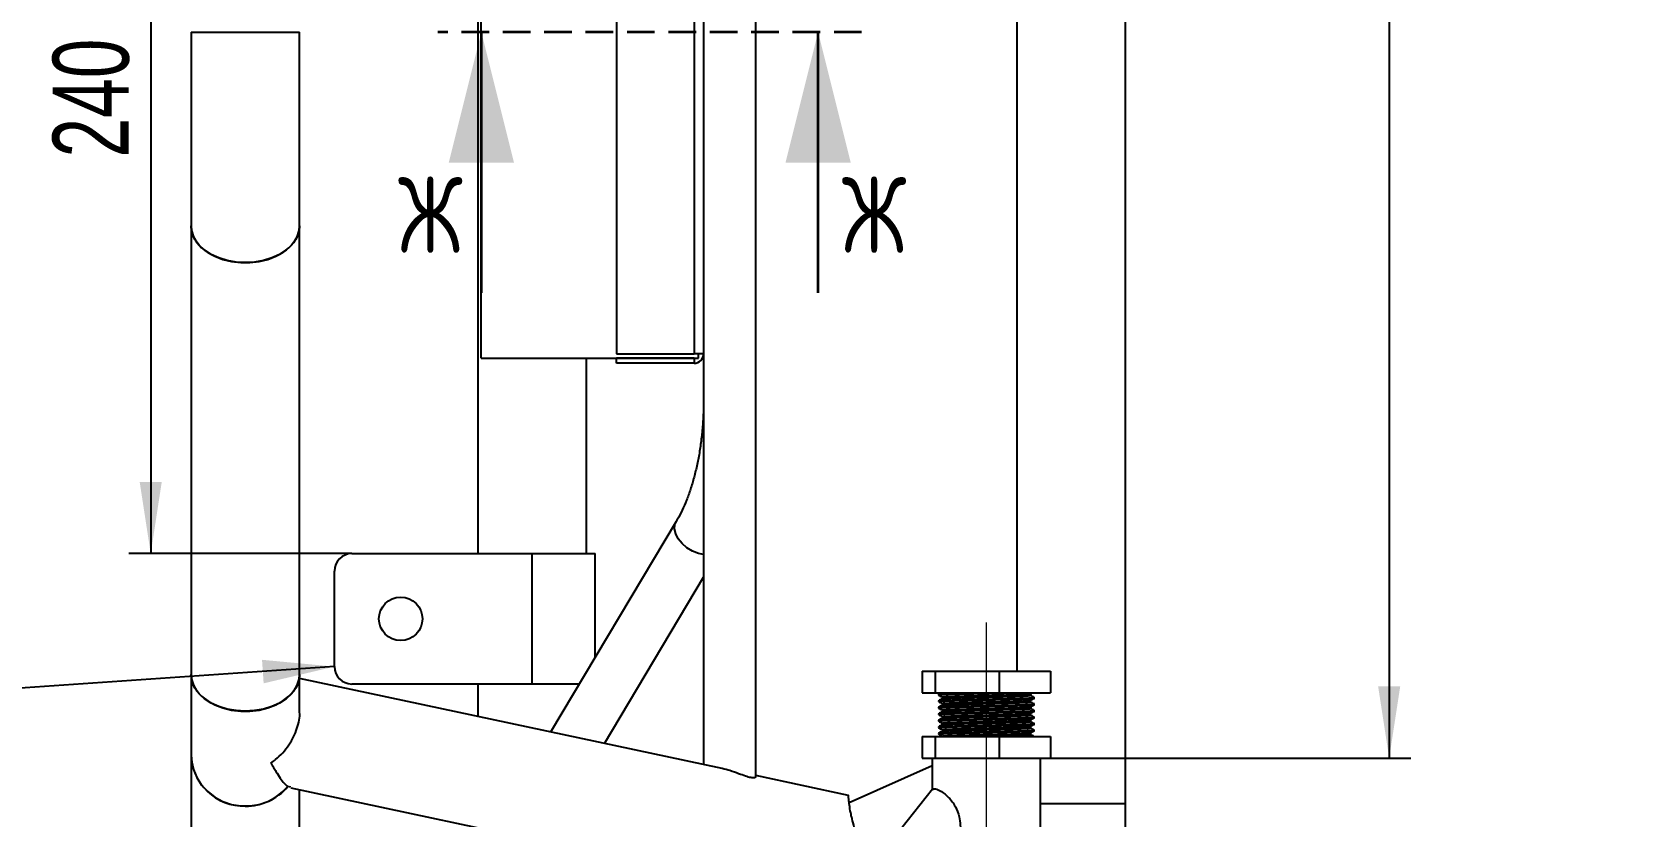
# Model space of a CAD drawing. Header units: millimetres. Extents: x -1160 to 841, y -1082 to 594.
# Drawn here: x 493.5 to 567.4, y 194 to 230.1 of the extents above; entities that cross this region are included whole.
import ezdxf

# ---------------------------------------------------------------- set-up
doc = ezdxf.new("R2010")
doc.units = ezdxf.units.MM
doc.linetypes.add('CENTERX2', pattern=[20.32, 12.7, -2.54, 2.54, -2.54])
doc.linetypes.add('HIDDEN', pattern=[1.905, 1.27, -0.635])
doc.layers.add('FORMAT', color=7, linetype='Continuous')
doc.styles.add('SLDTEXTSTYLE0', font='TXT', dxfattribs={"width": 0.7, "bigfont": 'bigfont'})
doc.styles.add('SLDTEXTSTYLE1', font='TXT', dxfattribs={"width": 0.7})
doc.dimstyles.new('SLDDIMSTYLE11', dxfattribs={"dimtxt": 3.5, "dimasz": 3.302, "dimexe": 0, "dimexo": 0.0625, "dimgap": 0.875, "dimtad": 1, "dimdec": 0, "dimlfac": 5, "dimrnd": 1e-09, "dimzin": 12, "dimdsep": 46, "dimtxsty": 'SLDTEXTSTYLE1', "dimsah": 1, "dimcen": 0.09, "dimadec": 0, "dimazin": 3, "dimtol": 1, "dimtp": 2, "dimtm": 2, "dimtfac": 1, "dimtdec": 0, "dimtofl": 0, "dimtmove": 0, "dimatfit": 3, "dimfxl": 0, "dimfrac": 2, "dimtolj": 1, "dimtzin": 12, "dimarcsym": 0})
doc.dimstyles.new('SLDDIMSTYLE3', dxfattribs={"dimtxt": 0.18, "dimasz": 3.302, "dimexe": 0, "dimexo": 0.0625, "dimgap": 0, "dimtad": 0, "dimtih": 1, "dimtoh": 1, "dimdec": 0, "dimrnd": 1e-09, "dimzin": 0, "dimdsep": 46, "dimtxsty": 'Standard', "dimsah": 1, "dimcen": 0.09, "dimadec": 0, "dimazin": 0, "dimtfac": 3.302, "dimtdec": 0, "dimtofl": 0, "dimtmove": 0, "dimatfit": 3, "dimfxl": 0, "dimfrac": 2, "dimtolj": 1, "dimtzin": 0, "dimarcsym": 0})
doc.dimstyles.new('SLDDIMSTYLE5', dxfattribs={"dimtxt": 3.5, "dimasz": 3.302, "dimexe": 0, "dimexo": 0.0625, "dimgap": 0.875, "dimtad": 1, "dimdec": 0, "dimlfac": 5, "dimrnd": 1e-09, "dimzin": 12, "dimdsep": 46, "dimtxsty": 'SLDTEXTSTYLE1', "dimsah": 1, "dimcen": 0.09, "dimadec": 0, "dimazin": 3, "dimtol": 1, "dimtp": 5, "dimtm": 5, "dimtfac": 1, "dimtdec": 0, "dimtofl": 0, "dimtmove": 0, "dimatfit": 3, "dimfxl": 0, "dimfrac": 2, "dimtolj": 1, "dimtzin": 12, "dimarcsym": 0})

# ---------------------------------------------------------------- blocks, each defined once
blk = doc.blocks.new('_D_26')
at = {"layer": 'FORMAT'}
for p, q in [((539.949, 264.99), (556.904, 264.99)), ((555.904, 264.99), (555.904, 196.673)), ((540.311, 196.673), (556.904, 196.673))]:
    blk.add_line(p, q, dxfattribs=at)
for points in [[(555.904, 264.99), (555.396, 261.688), (556.412, 261.688)], [(555.904, 196.673), (556.412, 199.975), (555.396, 199.975)]]:
    blk.add_solid(points, dxfattribs=at)
at = {"layer": 'FORMAT', "attachment_point": 1, "rotation": 90, "style": 'SLDTEXTSTYLE1'}
for s, insert, char_height in [('5', (550.212, 240.402), 2), ('5', (552.848, 240.402), 2), ('+', (550.212, 239.337), 2), ('-', (552.848, 239.266), 2), ('340', (551.392, 231.304), 3.5)]:
    blk.add_mtext(s, dxfattribs=dict(at, insert=insert, char_height=char_height))
blk = doc.blocks.new('_D_42')
at = {"layer": 'FORMAT'}
for p, q in [((508.162, 254.084), (497.908, 254.084)), ((498.908, 254.084), (498.908, 206.084)), ((508.162, 206.084), (497.908, 206.084))]:
    blk.add_line(p, q, dxfattribs=at)
for points in [[(498.908, 254.084), (498.4, 250.782), (499.416, 250.782)], [(498.908, 206.084), (499.416, 209.386), (498.4, 209.386)]]:
    blk.add_solid(points, dxfattribs=at)
at = {"layer": 'FORMAT', "attachment_point": 1, "rotation": 90, "style": 'SLDTEXTSTYLE1'}
for s, insert, char_height in [('2', (493.217, 233.669), 2), ('2', (495.853, 233.669), 2), ('+', (493.217, 232.603), 2), ('-', (495.853, 232.533), 2), ('240', (494.396, 224.317), 3.5)]:
    blk.add_mtext(s, dxfattribs=dict(at, insert=insert, char_height=char_height))

msp = doc.modelspace()

# ---------------------------------------------------------------- linework, layer by layer
at = {"color": 7, "linetype": 'Continuous', "lineweight": 25}
for p, q in [((543.762283, 194.583893), (543.762283, 265.583893)), ((526.751577, 195.80114), (526.751577, 264.366645)), ((538.762283, 260.990242), (538.762283, 200.672887)), ((513.962283, 254.083893), (513.962283, 206.083893)), ((514.111577, 215.083893), (514.111577, 245.083893)), ((520.351577, 244.883893), (520.351577, 215.283893)), ((523.911577, 244.883893), (523.911577, 215.283893)), ((524.351577, 244.883893), (524.351577, 215.283893)), ((500.762283, 230.083893), (500.762283, 221.166102)), ((500.762283, 230.083893), (505.762283, 230.083893)), ((505.762283, 221.166102), (505.762283, 230.083893)), ((500.762283, 221.166102), (500.762283, 200.522337)), ((505.762283, 200.522337), (505.762283, 221.166102)), ((514.111577, 215.083893), (524.111577, 215.083893)), ((518.962283, 206.083893), (518.962283, 215.083893)), ((520.351577, 215.283893), (523.911577, 215.283893)), ((520.351577, 214.843893), (520.351577, 215.083893)), ((523.911577, 215.083893), (520.351577, 215.083893)), ((523.911577, 214.843893), (520.351577, 214.843893)), ((524.351577, 215.283893), (523.911577, 215.283893)), ((523.911577, 215.083893), (523.911577, 214.843893)), ((524.111577, 215.083893), (524.111577, 215.283893)), ((524.351577, 215.283893), (524.351577, 196.377086)), ((523.091865, 207.569804), (517.3144, 197.874067)), ((508.162283, 206.083893), (516.462283, 206.083893)), ((516.462283, 200.083893), (516.462283, 206.083893)), ((516.462283, 206.083893), (519.362283, 206.083893)), ((519.362283, 201.310821), (519.362283, 206.083893)), ((507.362283, 200.883893), (507.362283, 205.283893)), ((519.793885, 197.346619), (524.351577, 204.995334)), ((500.762283, 200.522337), (500.762283, 196.851064)), ((505.762283, 198.781343), (505.762283, 200.522337)), ((534.417713, 200.672887), (534.417713, 199.672887)), ((534.417713, 200.672887), (535.008677, 200.672887)), ((535.008677, 200.672887), (535.008677, 199.672887)), ((535.008677, 200.672887), (537.95521, 200.672887)), ((537.95521, 200.672887), (537.95521, 199.672887)), ((537.95521, 200.672887), (540.310779, 200.672887)), ((540.310779, 200.672887), (540.310779, 199.672887)), ((525.207779, 196.194951), (505.762283, 200.331487)), ((516.462283, 200.083893), (508.162283, 200.083893)), ((513.962283, 200.083893), (513.962283, 198.587145)), ((518.631184, 200.083893), (516.462283, 200.083893)), ((534.417713, 199.672887), (535.008677, 199.672887)), ((535.008677, 199.672887), (537.95521, 199.672887)), ((535.164246, 199.613708), (535.164246, 199.576208)), ((535.164246, 199.313708), (535.164246, 199.276208)), ((535.326626, 199.482458), (535.326626, 199.408476)), ((535.326626, 199.182458), (535.326626, 199.108476)), ((537.95521, 199.672887), (540.310779, 199.672887)), ((539.400118, 199.630435), (539.473585, 199.672887)), ((539.401866, 199.557458), (539.401866, 199.631445)), ((539.401866, 199.257458), (539.401866, 199.331445)), ((539.401866, 198.957458), (539.401866, 199.031445)), ((539.564246, 199.426208), (539.564246, 199.463708)), ((539.564246, 199.126208), (539.564246, 199.163708)), ((535.164246, 199.013708), (535.164246, 198.976208)), ((535.164246, 198.713708), (535.164246, 198.676208)), ((535.164246, 198.413708), (535.164246, 198.376208)), ((535.326626, 198.882458), (535.326626, 198.808476)), ((535.326626, 198.582458), (535.326626, 198.508476)), ((539.401866, 198.657458), (539.401866, 198.731445)), ((539.401866, 198.357458), (539.401866, 198.431445)), ((539.564246, 198.826208), (539.564246, 198.863708)), ((539.564246, 198.526208), (539.564246, 198.563708)), ((534.417713, 197.672887), (534.417713, 196.672887)), ((534.417713, 197.672887), (535.008677, 197.672887)), ((535.008677, 197.672887), (535.008677, 196.672887)), ((535.008677, 197.672887), (537.95521, 197.672887)), ((535.164246, 198.113708), (535.164246, 198.076208)), ((535.164246, 197.813708), (535.164246, 197.776208)), ((535.326626, 198.282458), (535.326626, 198.208476)), ((535.326626, 197.982458), (535.326626, 197.908476)), ((535.326626, 197.682458), (535.326626, 197.672887)), ((537.95521, 197.672887), (537.95521, 196.672887)), ((537.95521, 197.672887), (540.310779, 197.672887)), ((539.401866, 198.057458), (539.401866, 198.131445)), ((539.401866, 197.757458), (539.401866, 197.831445)), ((539.564246, 198.226208), (539.564246, 198.263708)), ((539.564246, 197.926208), (539.564246, 197.963708)), ((540.310779, 197.672887), (540.310779, 196.672887)), ((500.762283, 196.851064), (500.762283, 152.948017)), ((534.864246, 196.322836), (531.052424, 194.609887)), ((534.417713, 196.672887), (535.008677, 196.672887)), ((534.864246, 196.672887), (534.864246, 195.21463)), ((535.008677, 196.672887), (537.95521, 196.672887)), ((537.95521, 196.672887), (540.310779, 196.672887)), ((539.864246, 189.672887), (539.864246, 196.672887)), ((505.357201, 195.334336), (505.218011, 195.365858)), ((531.021632, 194.958201), (526.751577, 195.866547)), ((505.355599, 195.306121), (609.065904, 173.244381)), ((505.762283, 166.134093), (505.762283, 195.21961)), ((534.881931, 195.236973), (532.133188, 191.764118)), ((539.864246, 194.583893), (543.762283, 194.583893)), ((543.762283, 192.24795), (543.762283, 194.583893))]:
    msp.add_line(p, q, dxfattribs=at)
at = {"color": 7, "linetype": 'HIDDEN', "lineweight": 35}
msp.add_line((531.6247, 230.083893), (512.125197, 230.083893), dxfattribs=at)
at = {"color": 7, "linetype": 'Continuous', "lineweight": 35}
for p, q in [((514.125197, 218.083893), (514.125197, 230.083893)), ((529.6247, 218.083893), (529.6247, 230.083893))]:
    msp.add_line(p, q, dxfattribs=at)
at = {"color": 7, "linetype": 'Continuous', "lineweight": 25, "flags": 128}
for points in [[(500.762283, 221.166102), (500.782531, 220.951572), (500.871866, 220.671531), (501.029968, 220.405719), (501.25229, 220.161781), (501.532435, 219.946736), (501.862346, 219.766769), (502.232529, 219.627059), (502.632337, 219.531625), (503.050268, 219.483211), (503.474297, 219.483211), (503.892228, 219.531625), (504.292036, 219.627059), (504.66222, 219.766769), (504.99213, 219.946736), (505.272275, 220.161781), (505.494597, 220.405719), (505.652699, 220.671531), (505.742034, 220.951572), (505.762283, 221.166102)], [(503.262283, 219.477126), (502.839781, 219.501421), (502.429433, 219.573605), (502.043045, 219.691602), (501.691733, 219.852019), (501.385602, 220.050239), (501.13346, 220.28056), (500.94256, 220.536356), (500.818394, 220.81027), (500.764535, 221.09442), (500.762283, 221.166102)], [(505.762283, 221.166102), (505.76003, 221.09442), (505.706171, 220.81027), (505.582005, 220.536356), (505.391105, 220.28056), (505.138963, 220.050239), (504.832833, 219.852019), (504.48152, 219.691602), (504.095132, 219.573605), (503.684785, 219.501421), (503.262283, 219.477126)], [(500.762283, 200.522337), (500.782531, 200.307807), (500.871866, 200.027766), (501.029968, 199.761953), (501.25229, 199.518016), (501.532435, 199.30297), (501.862346, 199.123004), (502.232529, 198.983294), (502.632337, 198.887859), (503.050268, 198.839446), (503.474297, 198.839446), (503.892228, 198.887859), (504.292036, 198.983294), (504.66222, 199.123004), (504.99213, 199.30297), (505.272275, 199.518016), (505.494597, 199.761953), (505.652699, 200.027766), (505.742034, 200.307807), (505.762283, 200.522337)], [(503.262283, 198.833361), (502.839781, 198.857655), (502.429433, 198.92984), (502.043045, 199.047837), (501.691733, 199.208253), (501.385602, 199.406473), (501.13346, 199.636794), (500.94256, 199.892591), (500.818394, 200.166504), (500.764535, 200.450654), (500.762283, 200.522337)], [(505.762283, 200.522337), (505.76003, 200.450654), (505.706171, 200.166504), (505.582005, 199.892591), (505.391105, 199.636794), (505.138963, 199.406473), (504.832833, 199.208253), (504.48152, 199.047837), (504.095132, 198.92984), (503.684785, 198.857655), (503.262283, 198.833361)], [(500.762283, 196.851064), (500.782531, 196.548216), (500.871866, 196.152888), (501.029968, 195.777646), (501.25229, 195.433284), (501.532435, 195.129709), (501.862346, 194.875654), (502.232529, 194.678428), (502.632337, 194.543705), (503.050268, 194.475361), (503.474297, 194.475361), (503.892228, 194.543705), (504.292036, 194.678428), (504.66222, 194.875654), (504.99213, 195.129709), (505.217183, 195.364867)]]:
    msp.add_lwpolyline(points, dxfattribs=at)
at = {"color": 8, "linetype": 'Continuous', "lineweight": 25, "flags": 128}
msp.add_lwpolyline([(524.351577, 206.046253), (524.122727, 206.093717), (523.847058, 206.200332), (523.588709, 206.354399), (523.363915, 206.546238), (523.186801, 206.763795), (523.068493, 206.993399), (523.016427, 207.220625), (523.033874, 207.431194), (523.091216, 207.568711)], dxfattribs=at)
at = {"color": 7, "linetype": 'Continuous', "lineweight": 25}
msp.add_circle((510.412283, 203.083893), 1, dxfattribs=at)
for centre, radius, start, end in [((523.911577, 215.283893), 0.44, 270, 0), ((508.162283, 205.283893), 0.8, 90, 180), ((508.162283, 200.883893), 0.8, 180, 270), ((503.201112, 196.90544), 2.439435, 181.27725293, 271.43688382), ((503.279331, 197.006376), 2.539662, 269.61537936, 319.69299502)]:
    msp.add_arc(centre, radius, start, end, dxfattribs=at)
for points, knots in [([(524.351577, 213.083893), (524.350764, 212.968659), (524.348392, 212.632319), (524.321895, 212.076795), (524.262528, 211.425579), (524.174263, 210.790649), (524.058903, 210.178505), (523.918072, 209.595323), (523.754054, 209.047073), (523.569641, 208.539144), (523.368108, 208.077196), (523.205373, 207.763178), (523.111687, 207.603573), (523.091865, 207.569804)], [0, 0, 0, 0, 0.053950253, 0.157469038, 0.260905564, 0.364131657, 0.467046039, 0.56954308, 0.671513413, 0.77284732, 0.873442978, 0.973222988, 1, 1, 1, 1]), ([(535.265034, 199.672887), (535.259064, 199.669437), (535.226007, 199.650336), (535.19295, 199.631236), (535.165864, 199.615586)], [0, 0, 0, 0, 0.180616618, 1, 1, 1, 1]), ([(535.328376, 199.409488), (535.301292, 199.393837), (535.247122, 199.362536), (535.19295, 199.331236), (535.165864, 199.315586)], [0, 0, 0, 0, 0.4999882996, 1, 1, 1, 1]), ([(535.328376, 199.109488), (535.301292, 199.093837), (535.247122, 199.062536), (535.19295, 199.031236), (535.165864, 199.015586)], [0, 0, 0, 0, 0.4999883, 1, 1, 1, 1]), ([(535.165871, 199.574331), (535.192956, 199.558682), (535.246541, 199.527721), (535.300125, 199.496758), (535.326626, 199.481445)], [0, 0, 0, 0, 0.505448563, 1, 1, 1, 1]), ([(535.165871, 199.274331), (535.192956, 199.258682), (535.246541, 199.227721), (535.300125, 199.196758), (535.326626, 199.181445)], [0, 0, 0, 0, 0.505448563, 1, 1, 1, 1]), ([(535.179544, 199.576208), (535.181274, 199.579363), (535.185347, 199.586788), (535.366454, 199.597892), (535.681907, 199.610092), (536.117678, 199.62318), (536.637318, 199.635387), (537.205322, 199.647594), (537.789128, 199.66068), (538.14816, 199.668841), (538.326129, 199.672887)], [0, 0, 0, 0, 0.095060584, 0.223699069, 0.352337554, 0.483211045, 0.61184953, 0.740488015, 0.871361506, 1, 1, 1, 1]), ([(535.179544, 199.276208), (535.181274, 199.279363), (535.185346, 199.286788), (535.366458, 199.297892), (535.681892, 199.310092), (536.117736, 199.32318), (536.637106, 199.335387), (537.206122, 199.347594), (537.786106, 199.36068), (538.33719, 199.372887), (538.821528, 199.385094), (539.209627, 199.398178), (539.459844, 199.410395), (539.574158, 199.419584), (539.553456, 199.425024), (539.548948, 199.426208)], [0, 0, 0, 0, 0.061226634, 0.144080126, 0.226933618, 0.311226634, 0.394080126, 0.476933618, 0.561226634, 0.644080126, 0.726933618, 0.811226634, 0.894080126, 0.976933618, 1, 1, 1, 1]), ([(535.179544, 198.976208), (535.181274, 198.979363), (535.185346, 198.986788), (535.366458, 198.997892), (535.681892, 199.010092), (536.117736, 199.02318), (536.637106, 199.035387), (537.206122, 199.047594), (537.786106, 199.06068), (538.33719, 199.072887), (538.821528, 199.085094), (539.209627, 199.098178), (539.459844, 199.110395), (539.574158, 199.119584), (539.553456, 199.125024), (539.548948, 199.126208)], [0, 0, 0, 0, 0.061226634, 0.144080126, 0.226933618, 0.311226634, 0.394080126, 0.476933618, 0.561226634, 0.644080126, 0.726933618, 0.811226634, 0.894080126, 0.976933618, 1, 1, 1, 1]), ([(535.184646, 199.61561), (535.186674, 199.618124), (535.19214, 199.624904), (535.367306, 199.635389), (535.682213, 199.647593), (536.115556, 199.66068), (536.469757, 199.668841), (536.645333, 199.672887)], [0, 0, 0, 0, 0.127955248, 0.345023582, 0.562091916, 0.782931666, 1, 1, 1, 1]), ([(535.184646, 199.31561), (535.186668, 199.318124), (535.192118, 199.324904), (535.367467, 199.335389), (535.681616, 199.347593), (536.117809, 199.36068), (536.637086, 199.372887), (537.206127, 199.385094), (537.786104, 199.39818), (538.33719, 199.410387), (538.821528, 199.422594), (539.209627, 199.435678), (539.459844, 199.447895), (539.574158, 199.457084), (539.553456, 199.462524), (539.548948, 199.463708)], [0, 0, 0, 0, 0.049452203, 0.133344874, 0.217237544, 0.302587793, 0.386480463, 0.470373133, 0.555723382, 0.639616052, 0.723508722, 0.808858971, 0.892751641, 0.976644311, 1, 1, 1, 1]), ([(535.184646, 199.01561), (535.186668, 199.018124), (535.192118, 199.024904), (535.367467, 199.035389), (535.681616, 199.047593), (536.117809, 199.06068), (536.637086, 199.072887), (537.206127, 199.085094), (537.786104, 199.09818), (538.33719, 199.110387), (538.821528, 199.122594), (539.209627, 199.135678), (539.459844, 199.147895), (539.574158, 199.157084), (539.553456, 199.162524), (539.548948, 199.163708)], [0, 0, 0, 0, 0.049452203, 0.133344874, 0.217237544, 0.302587793, 0.386480463, 0.470373133, 0.555723382, 0.639616052, 0.723508722, 0.808858971, 0.892751641, 0.976644311, 1, 1, 1, 1]), ([(535.340794, 199.482458), (535.342396, 199.485613), (535.346168, 199.493038), (535.513912, 199.504142), (535.806065, 199.516342), (536.209739, 199.52943), (536.690774, 199.541637), (537.217797, 199.553844), (537.754956, 199.56693), (538.265418, 199.579137), (538.713816, 199.591345), (539.073993, 199.604426), (539.303074, 199.616652), (539.408512, 199.62517), (539.394267, 199.629919), (539.392761, 199.630421)], [0, 0, 0, 0, 0.062052157, 0.14602001, 0.229987863, 0.315414837, 0.39938269, 0.483350542, 0.568777517, 0.652745369, 0.736713222, 0.822140196, 0.906108049, 0.990075902, 1, 1, 1, 1]), ([(535.340794, 199.182458), (535.342396, 199.185613), (535.346168, 199.193038), (535.513912, 199.204142), (535.806065, 199.216342), (536.209739, 199.22943), (536.690774, 199.241637), (537.217797, 199.253844), (537.754956, 199.26693), (538.265418, 199.279137), (538.713816, 199.291345), (539.073993, 199.304426), (539.303074, 199.316652), (539.408512, 199.32517), (539.394267, 199.329919), (539.392761, 199.330421)], [0, 0, 0, 0, 0.062052157, 0.14602001, 0.229987863, 0.315414837, 0.39938269, 0.483350542, 0.568777517, 0.652745369, 0.736713222, 0.822140196, 0.906108049, 0.990075902, 1, 1, 1, 1]), ([(535.340794, 198.882458), (535.342396, 198.885613), (535.346168, 198.893038), (535.513912, 198.904142), (535.806065, 198.916342), (536.209739, 198.92943), (536.690774, 198.941637), (537.217797, 198.953844), (537.754956, 198.96693), (538.265418, 198.979137), (538.713816, 198.991345), (539.073993, 199.004426), (539.303074, 199.016652), (539.408512, 199.02517), (539.394267, 199.029919), (539.392761, 199.030421)], [0, 0, 0, 0, 0.062052157, 0.14602001, 0.229987863, 0.315414837, 0.39938269, 0.483350542, 0.568777517, 0.652745369, 0.736713222, 0.822140196, 0.906108049, 0.990075902, 1, 1, 1, 1]), ([(535.345804, 199.409474), (535.347687, 199.41195), (535.352812, 199.418691), (535.514909, 199.429139), (535.805793, 199.441343), (536.209811, 199.45443), (536.690756, 199.466637), (537.217799, 199.478844), (537.754966, 199.49193), (538.265378, 199.504137), (538.713968, 199.516344), (539.073421, 199.529428), (539.30517, 199.541645), (539.411047, 199.550834), (539.391873, 199.556274), (539.387698, 199.557458)], [0, 0, 0, 0, 0.048736579, 0.132692505, 0.216648431, 0.30206327, 0.386019196, 0.469975122, 0.555389961, 0.639345887, 0.723301813, 0.808716652, 0.892672578, 0.976628503, 1, 1, 1, 1]), ([(535.345804, 199.109474), (535.347687, 199.11195), (535.352812, 199.118691), (535.514909, 199.129139), (535.805793, 199.141343), (536.209811, 199.15443), (536.690756, 199.166637), (537.217799, 199.178844), (537.754966, 199.19193), (538.265378, 199.204137), (538.713968, 199.216344), (539.073421, 199.229428), (539.30517, 199.241645), (539.411047, 199.250834), (539.391873, 199.256274), (539.387698, 199.257458)], [0, 0, 0, 0, 0.048736579, 0.132692505, 0.216648431, 0.30206327, 0.386019196, 0.469975122, 0.555389961, 0.639345887, 0.723301813, 0.808716652, 0.892672578, 0.976628503, 1, 1, 1, 1]), ([(539.400118, 199.330435), (539.427201, 199.346085), (539.481367, 199.377384), (539.535536, 199.408682), (539.56262, 199.424331)], [0, 0, 0, 0, 0.499989085, 1, 1, 1, 1]), ([(539.400118, 199.030435), (539.427201, 199.046085), (539.481367, 199.077384), (539.535536, 199.108682), (539.56262, 199.124331)], [0, 0, 0, 0, 0.499989085, 1, 1, 1, 1]), ([(539.562627, 199.465586), (539.535541, 199.481236), (539.481953, 199.512198), (539.428367, 199.543163), (539.401866, 199.558476)], [0, 0, 0, 0, 0.505456946, 1, 1, 1, 1]), ([(539.562627, 199.165586), (539.535541, 199.181236), (539.481953, 199.212198), (539.428367, 199.243163), (539.401866, 199.258476)], [0, 0, 0, 0, 0.505456946, 1, 1, 1, 1]), ([(504.442609, 196.448676), (504.444237, 196.449816), (504.517408, 196.501068), (504.707899, 196.646722), (504.993179, 196.918499), (505.269592, 197.268556), (505.492536, 197.646298), (505.686771, 198.145729), (505.80233, 198.561659), (505.758626, 198.811417), (505.756682, 198.822525)], [0, 0, 0, 0, 0.002071895, 0.093091285, 0.249127976, 0.409315755, 0.556409391, 0.707232454, 0.98698016, 1, 1, 1, 1]), ([(535.328376, 198.809488), (535.301292, 198.793837), (535.247122, 198.762536), (535.19295, 198.731236), (535.165864, 198.715586)], [0, 0, 0, 0, 0.4999883, 1, 1, 1, 1]), ([(535.328376, 198.509488), (535.301292, 198.493837), (535.247122, 198.462536), (535.19295, 198.431236), (535.165864, 198.415586)], [0, 0, 0, 0, 0.4999883, 1, 1, 1, 1]), ([(535.165871, 198.974331), (535.192956, 198.958682), (535.246541, 198.927721), (535.300125, 198.896758), (535.326626, 198.881445)], [0, 0, 0, 0, 0.505448563, 1, 1, 1, 1]), ([(535.165871, 198.674331), (535.192956, 198.658682), (535.246541, 198.627721), (535.300125, 198.596758), (535.326626, 198.581445)], [0, 0, 0, 0, 0.505448563, 1, 1, 1, 1]), ([(535.165871, 198.374331), (535.192956, 198.358682), (535.246541, 198.327721), (535.300125, 198.296758), (535.326626, 198.281445)], [0, 0, 0, 0, 0.505448563, 1, 1, 1, 1]), ([(535.179544, 198.676208), (535.181274, 198.679363), (535.185346, 198.686788), (535.366458, 198.697892), (535.681892, 198.710092), (536.117736, 198.72318), (536.637106, 198.735387), (537.206122, 198.747594), (537.786106, 198.76068), (538.33719, 198.772887), (538.821528, 198.785094), (539.209627, 198.798178), (539.459844, 198.810395), (539.574158, 198.819584), (539.553456, 198.825024), (539.548948, 198.826208)], [0, 0, 0, 0, 0.061226634, 0.144080126, 0.226933618, 0.311226634, 0.394080126, 0.476933618, 0.561226634, 0.644080126, 0.726933618, 0.811226634, 0.894080126, 0.976933618, 1, 1, 1, 1]), ([(535.179544, 198.376208), (535.181274, 198.379363), (535.185346, 198.386788), (535.366458, 198.397892), (535.681892, 198.410092), (536.117736, 198.42318), (536.637106, 198.435387), (537.206122, 198.447594), (537.786106, 198.46068), (538.33719, 198.472887), (538.821528, 198.485094), (539.209627, 198.498178), (539.459844, 198.510395), (539.574158, 198.519584), (539.553456, 198.525024), (539.548948, 198.526208)], [0, 0, 0, 0, 0.061226634, 0.144080126, 0.226933618, 0.311226634, 0.394080126, 0.476933618, 0.561226634, 0.644080126, 0.726933618, 0.811226634, 0.894080126, 0.976933618, 1, 1, 1, 1]), ([(535.184646, 198.71561), (535.186668, 198.718124), (535.192118, 198.724904), (535.367467, 198.735389), (535.681616, 198.747593), (536.117809, 198.76068), (536.637086, 198.772887), (537.206127, 198.785094), (537.786104, 198.79818), (538.33719, 198.810387), (538.821528, 198.822594), (539.209627, 198.835678), (539.459844, 198.847895), (539.574158, 198.857084), (539.553456, 198.862524), (539.548948, 198.863708)], [0, 0, 0, 0, 0.049452203, 0.133344874, 0.217237544, 0.302587793, 0.386480463, 0.470373133, 0.555723382, 0.639616052, 0.723508722, 0.808858971, 0.892751641, 0.976644311, 1, 1, 1, 1]), ([(535.184646, 198.41561), (535.186668, 198.418124), (535.192118, 198.424904), (535.367467, 198.435389), (535.681616, 198.447593), (536.117809, 198.46068), (536.637086, 198.472887), (537.206127, 198.485094), (537.786104, 198.49818), (538.33719, 198.510387), (538.821528, 198.522594), (539.209627, 198.535678), (539.459844, 198.547895), (539.574158, 198.557084), (539.553456, 198.562524), (539.548948, 198.563708)], [0, 0, 0, 0, 0.049452203, 0.133344874, 0.217237544, 0.302587793, 0.386480463, 0.470373133, 0.555723382, 0.639616052, 0.723508722, 0.808858971, 0.892751641, 0.976644311, 1, 1, 1, 1]), ([(535.340794, 198.582458), (535.342396, 198.585613), (535.346168, 198.593038), (535.513912, 198.604142), (535.806065, 198.616342), (536.209739, 198.62943), (536.690774, 198.641637), (537.217797, 198.653844), (537.754956, 198.66693), (538.265418, 198.679137), (538.713816, 198.691345), (539.073993, 198.704426), (539.303074, 198.716652), (539.408512, 198.72517), (539.394267, 198.729919), (539.392761, 198.730421)], [0, 0, 0, 0, 0.062052157, 0.14602001, 0.229987863, 0.315414837, 0.39938269, 0.483350542, 0.568777517, 0.652745369, 0.736713222, 0.822140196, 0.906108049, 0.990075902, 1, 1, 1, 1]), ([(535.340794, 198.282458), (535.342396, 198.285613), (535.346168, 198.293038), (535.513912, 198.304142), (535.806065, 198.316342), (536.209739, 198.32943), (536.690774, 198.341637), (537.217797, 198.353844), (537.754956, 198.36693), (538.265418, 198.379137), (538.713816, 198.391345), (539.073993, 198.404426), (539.303074, 198.416652), (539.408512, 198.42517), (539.394267, 198.429919), (539.392761, 198.430421)], [0, 0, 0, 0, 0.062052157, 0.14602001, 0.229987863, 0.315414837, 0.39938269, 0.483350542, 0.568777517, 0.652745369, 0.736713222, 0.822140196, 0.906108049, 0.990075902, 1, 1, 1, 1]), ([(535.345804, 198.809474), (535.347687, 198.81195), (535.352812, 198.818691), (535.514909, 198.829139), (535.805793, 198.841343), (536.209811, 198.85443), (536.690756, 198.866637), (537.217799, 198.878844), (537.754966, 198.89193), (538.265378, 198.904137), (538.713968, 198.916344), (539.073421, 198.929428), (539.30517, 198.941645), (539.411047, 198.950834), (539.391873, 198.956274), (539.387698, 198.957458)], [0, 0, 0, 0, 0.048736579, 0.132692505, 0.216648431, 0.30206327, 0.386019196, 0.469975122, 0.555389961, 0.639345887, 0.723301813, 0.808716652, 0.892672578, 0.976628503, 1, 1, 1, 1]), ([(535.345804, 198.509474), (535.347687, 198.51195), (535.352812, 198.518691), (535.514909, 198.529139), (535.805793, 198.541343), (536.209811, 198.55443), (536.690756, 198.566637), (537.217799, 198.578844), (537.754966, 198.59193), (538.265378, 198.604137), (538.713968, 198.616344), (539.073421, 198.629428), (539.30517, 198.641645), (539.411047, 198.650834), (539.391873, 198.656274), (539.387698, 198.657458)], [0, 0, 0, 0, 0.048736579, 0.132692505, 0.216648431, 0.30206327, 0.386019196, 0.469975122, 0.555389961, 0.639345887, 0.723301813, 0.808716652, 0.892672578, 0.976628503, 1, 1, 1, 1]), ([(535.345804, 198.209474), (535.347687, 198.21195), (535.352812, 198.218691), (535.514909, 198.229139), (535.805793, 198.241343), (536.209811, 198.25443), (536.690756, 198.266637), (537.217799, 198.278844), (537.754966, 198.29193), (538.265378, 198.304137), (538.713968, 198.316344), (539.073421, 198.329428), (539.30517, 198.341645), (539.411047, 198.350834), (539.391873, 198.356274), (539.387698, 198.357458)], [0, 0, 0, 0, 0.048736579, 0.132692505, 0.216648431, 0.30206327, 0.386019196, 0.469975122, 0.555389961, 0.639345887, 0.723301813, 0.808716652, 0.892672578, 0.976628503, 1, 1, 1, 1]), ([(539.400118, 198.730435), (539.427201, 198.746085), (539.481367, 198.777384), (539.535536, 198.808682), (539.56262, 198.824331)], [0, 0, 0, 0, 0.499989085, 1, 1, 1, 1]), ([(539.400118, 198.430435), (539.427201, 198.446085), (539.481367, 198.477384), (539.535536, 198.508682), (539.56262, 198.524331)], [0, 0, 0, 0, 0.499989085, 1, 1, 1, 1]), ([(539.562627, 198.865586), (539.535541, 198.881236), (539.481953, 198.912198), (539.428367, 198.943163), (539.401866, 198.958476)], [0, 0, 0, 0, 0.505456946, 1, 1, 1, 1]), ([(539.562627, 198.565586), (539.535541, 198.581236), (539.481953, 198.612198), (539.428367, 198.643163), (539.401866, 198.658476)], [0, 0, 0, 0, 0.505456946, 1, 1, 1, 1]), ([(539.562627, 198.265586), (539.535541, 198.281236), (539.481953, 198.312198), (539.428367, 198.343163), (539.401866, 198.358476)], [0, 0, 0, 0, 0.5054569463, 1, 1, 1, 1]), ([(535.328376, 198.209488), (535.301292, 198.193837), (535.247122, 198.162536), (535.19295, 198.131236), (535.165864, 198.115586)], [0, 0, 0, 0, 0.4999882996, 1, 1, 1, 1]), ([(535.328376, 197.909488), (535.301292, 197.893837), (535.247122, 197.862536), (535.19295, 197.831236), (535.165864, 197.815586)], [0, 0, 0, 0, 0.4999882996, 1, 1, 1, 1]), ([(535.165871, 198.074331), (535.192956, 198.058682), (535.246541, 198.027721), (535.300125, 197.996758), (535.326626, 197.981445)], [0, 0, 0, 0, 0.505448563, 1, 1, 1, 1]), ([(535.165871, 197.774331), (535.192956, 197.758682), (535.246541, 197.727721), (535.300125, 197.696758), (535.326626, 197.681445)], [0, 0, 0, 0, 0.505448563, 1, 1, 1, 1]), ([(535.179544, 198.076208), (535.181274, 198.079363), (535.185346, 198.086788), (535.366458, 198.097892), (535.681892, 198.110092), (536.117736, 198.12318), (536.637106, 198.135387), (537.206122, 198.147594), (537.786106, 198.16068), (538.33719, 198.172887), (538.821528, 198.185094), (539.209627, 198.198178), (539.459844, 198.210395), (539.574158, 198.219584), (539.553456, 198.225024), (539.548948, 198.226208)], [0, 0, 0, 0, 0.061226634, 0.144080126, 0.226933618, 0.311226634, 0.394080126, 0.476933618, 0.561226634, 0.644080126, 0.726933618, 0.811226634, 0.894080126, 0.976933618, 1, 1, 1, 1]), ([(535.179544, 197.776208), (535.181274, 197.779363), (535.185346, 197.786788), (535.366458, 197.797892), (535.681892, 197.810092), (536.117736, 197.82318), (536.637106, 197.835387), (537.206122, 197.847594), (537.786106, 197.86068), (538.33719, 197.872887), (538.821528, 197.885094), (539.209627, 197.898178), (539.459844, 197.910395), (539.574158, 197.919584), (539.553456, 197.925024), (539.548948, 197.926208)], [0, 0, 0, 0, 0.061226634, 0.144080126, 0.226933618, 0.311226634, 0.394080126, 0.476933618, 0.561226634, 0.644080126, 0.726933618, 0.811226634, 0.894080126, 0.976933618, 1, 1, 1, 1]), ([(535.184646, 198.11561), (535.186668, 198.118124), (535.192118, 198.124904), (535.367467, 198.135389), (535.681616, 198.147593), (536.117809, 198.16068), (536.637086, 198.172887), (537.206127, 198.185094), (537.786104, 198.19818), (538.33719, 198.210387), (538.821528, 198.222594), (539.209627, 198.235678), (539.459844, 198.247895), (539.574158, 198.257084), (539.553456, 198.262524), (539.548948, 198.263708)], [0, 0, 0, 0, 0.049452203, 0.133344874, 0.217237544, 0.302587793, 0.386480463, 0.470373133, 0.555723382, 0.639616052, 0.723508722, 0.808858971, 0.892751641, 0.976644311, 1, 1, 1, 1]), ([(535.184646, 197.81561), (535.186668, 197.818124), (535.192118, 197.824904), (535.367467, 197.835389), (535.681616, 197.847593), (536.117809, 197.86068), (536.637086, 197.872887), (537.206127, 197.885094), (537.786104, 197.89818), (538.33719, 197.910387), (538.821528, 197.922594), (539.209627, 197.935678), (539.459844, 197.947895), (539.574158, 197.957084), (539.553456, 197.962524), (539.548948, 197.963708)], [0, 0, 0, 0, 0.049452203, 0.133344874, 0.217237544, 0.302587793, 0.386480463, 0.470373133, 0.555723382, 0.639616052, 0.723508722, 0.808858971, 0.892751641, 0.976644311, 1, 1, 1, 1]), ([(535.340794, 197.982458), (535.342396, 197.985613), (535.346168, 197.993038), (535.513912, 198.004142), (535.806065, 198.016342), (536.209739, 198.02943), (536.690774, 198.041637), (537.217797, 198.053844), (537.754956, 198.06693), (538.265418, 198.079137), (538.713816, 198.091345), (539.073993, 198.104426), (539.303074, 198.116652), (539.408512, 198.12517), (539.394267, 198.129919), (539.392761, 198.130421)], [0, 0, 0, 0, 0.062052157, 0.14602001, 0.229987863, 0.315414837, 0.39938269, 0.483350542, 0.568777517, 0.652745369, 0.736713222, 0.822140196, 0.906108049, 0.990075902, 1, 1, 1, 1]), ([(535.340794, 197.682458), (535.342396, 197.685613), (535.346168, 197.693038), (535.513912, 197.704142), (535.806065, 197.716342), (536.209739, 197.72943), (536.690774, 197.741637), (537.217797, 197.753844), (537.754956, 197.76693), (538.265418, 197.779137), (538.713816, 197.791345), (539.073993, 197.804426), (539.303074, 197.816652), (539.408512, 197.82517), (539.394267, 197.829919), (539.392761, 197.830421)], [0, 0, 0, 0, 0.062052157, 0.14602001, 0.229987863, 0.315414837, 0.39938269, 0.483350542, 0.568777517, 0.652745369, 0.736713222, 0.822140196, 0.906108049, 0.990075902, 1, 1, 1, 1]), ([(535.345804, 197.909474), (535.347687, 197.91195), (535.352812, 197.918691), (535.514909, 197.929139), (535.805793, 197.941343), (536.209811, 197.95443), (536.690756, 197.966637), (537.217799, 197.978844), (537.754966, 197.99193), (538.265378, 198.004137), (538.713968, 198.016344), (539.073421, 198.029428), (539.30517, 198.041645), (539.411047, 198.050834), (539.391873, 198.056274), (539.387698, 198.057458)], [0, 0, 0, 0, 0.048736579, 0.132692505, 0.216648431, 0.30206327, 0.386019196, 0.469975122, 0.555389961, 0.639345887, 0.723301813, 0.808716652, 0.892672578, 0.976628503, 1, 1, 1, 1]), ([(536.962027, 197.672887), (537.04642, 197.674881), (537.305647, 197.681008), (537.755892, 197.691944), (538.265132, 197.704133), (538.714035, 197.716346), (539.073403, 197.729427), (539.305175, 197.741645), (539.411046, 197.750834), (539.391873, 197.756274), (539.387698, 197.757458)], [0, 0, 0, 0, 0.072174299, 0.22169574, 0.368663304, 0.515630869, 0.66515231, 0.812119874, 0.959087439, 1, 1, 1, 1]), ([(539.400118, 198.130435), (539.427201, 198.146085), (539.481367, 198.177384), (539.535536, 198.208682), (539.56262, 198.224331)], [0, 0, 0, 0, 0.499989085, 1, 1, 1, 1]), ([(539.400118, 197.830435), (539.427201, 197.846085), (539.481367, 197.877384), (539.535536, 197.908682), (539.56262, 197.924331)], [0, 0, 0, 0, 0.499989085, 1, 1, 1, 1]), ([(539.562627, 197.965586), (539.535541, 197.981236), (539.481953, 198.012198), (539.428367, 198.043163), (539.401866, 198.058476)], [0, 0, 0, 0, 0.505456946, 1, 1, 1, 1]), ([(539.549992, 197.672887), (539.527117, 197.686103), (539.477742, 197.714632), (539.428367, 197.743163), (539.401866, 197.758476)], [0, 0, 0, 0, 0.463271711, 1, 1, 1, 1]), ([(504.442609, 196.448676), (504.447628, 196.439991), (504.452749, 196.431137), (504.462842, 196.413712), (504.477913, 196.387724), (504.512615, 196.328129), (504.541589, 196.278825), (504.598576, 196.182566), (504.635289, 196.121523), (504.742077, 195.947698), (504.808813, 195.844182), (504.935485, 195.662293), (504.995415, 195.583912), (505.110177, 195.45395), (505.165005, 195.402338), (505.218011, 195.365858)], [0, 0, 0, 0, 0.015625, 0.015625, 0.03125, 0.0625, 0.125, 0.125, 0.25, 0.25, 0.5, 0.5, 0.75, 0.75, 1, 1, 1, 1]), ([(526.751577, 195.80114), (526.740321, 195.784588), (526.717779, 195.751439), (526.539202, 195.763286), (526.28131, 195.838416), (525.953757, 195.959376), (525.585641, 196.100103), (525.331908, 196.16071), (525.214264, 196.188811)], [0, 0, 0, 0, 0.164892435, 0.330224937, 0.487145652, 0.651205991, 0.838280773, 1, 1, 1, 1]), ([(531.593117, 192.705841), (531.539605, 192.826729), (531.4321, 193.069589), (531.287487, 193.486279), (531.183471, 193.867951), (531.106899, 194.226037), (531.062906, 194.508956), (531.038156, 194.722996), (531.023336, 194.888346), (531.018143, 194.970465), (531.019515, 194.95037), (531.019772, 194.946601)], [0, 0, 0, 0, 0.099176518, 0.199241181, 0.291662591, 0.370418263, 0.503328703, 0.620048323, 0.739677721, 0.951168922, 1, 1, 1, 1]), ([(534.881931, 195.236973), (534.919801, 195.253073), (534.995546, 195.285273), (535.282627, 195.153831), (535.634474, 194.885577), (535.950162, 194.471154), (536.115285, 194.013279), (536.174037, 193.586649), (536.176203, 193.064157), (536.085363, 192.408141), (535.904508, 191.670437), (535.684468, 190.978518), (535.482108, 190.45007), (535.306907, 190.066024), (535.186164, 189.832758), (535.113166, 189.735211), (535.085007, 189.697582)], [0, 0, 0, 0, 0.078791459, 0.157591207, 0.235982231, 0.310393778, 0.377466069, 0.427759006, 0.479394461, 0.582261717, 0.687467099, 0.780752374, 0.875567091, 0.922227022, 0.969999141, 1, 1, 1, 1])]:
    msp.add_open_spline(points, degree=3, knots=knots, dxfattribs=at)
at = {"color": 7, "linetype": 'Continuous', "lineweight": 35}
for points in [[(514.125197, 230.083893), (512.625197, 224.083893), (515.625197, 224.083893)], [(529.6247, 230.083893), (528.1247, 224.083893), (531.1247, 224.083893)]]:
    msp.add_solid(points, dxfattribs=at)
at = {"layer": 'FORMAT', "linetype": 'CENTERX2', "lineweight": 18}
msp.add_line((537.364246, 202.918502), (537.364246, 187.227063), dxfattribs=at)

# ---------------------------------------------------------------- texts
at = {"color": 7, "linetype": 'Continuous', "char_height": 3.5, "attachment_point": 1, "style": 'SLDTEXTSTYLE0'}
for insert in [(510.295855, 223.427387), (530.718797, 223.427387)]:
    msp.add_mtext('\\M+18447', dxfattribs=dict(at, insert=insert))

# ---------------------------------------------------------------- dimensions: what is measured, and where the dimension line sits
at = {"layer": 'FORMAT'}
for base, p1, p2, dimstyle, picture, middle in [((555.903626, 196.672887), (539.948979, 264.990242), (540.310779, 196.672887), 'SLDDIMSTYLE5', '_D_26', (555.903626, 236.421188)), ((498.90803, 206.083893), (508.162283, 254.083893), (508.162283, 206.083893), 'SLDDIMSTYLE11', '_D_42', (498.90803, 229.633266))]:
    dim = msp.add_linear_dim(base=base, p1=p1, p2=p2, angle=90, dimstyle=dimstyle, dxfattribs=at)
    dim.commit()
    dim.dimension.update_dxf_attribs({"geometry": picture, "text_midpoint": middle, "dimtype": 160})

# ---------------------------------------------------------------- leaders
at = {"color": 7, "linetype": 'Continuous', "lineweight": 0}
msp.add_leader([(507.362283, 200.883893), (490.510949, 199.722467)], dimstyle='SLDDIMSTYLE3', dxfattribs=at)

doc.saveas('drawing.dxf')
